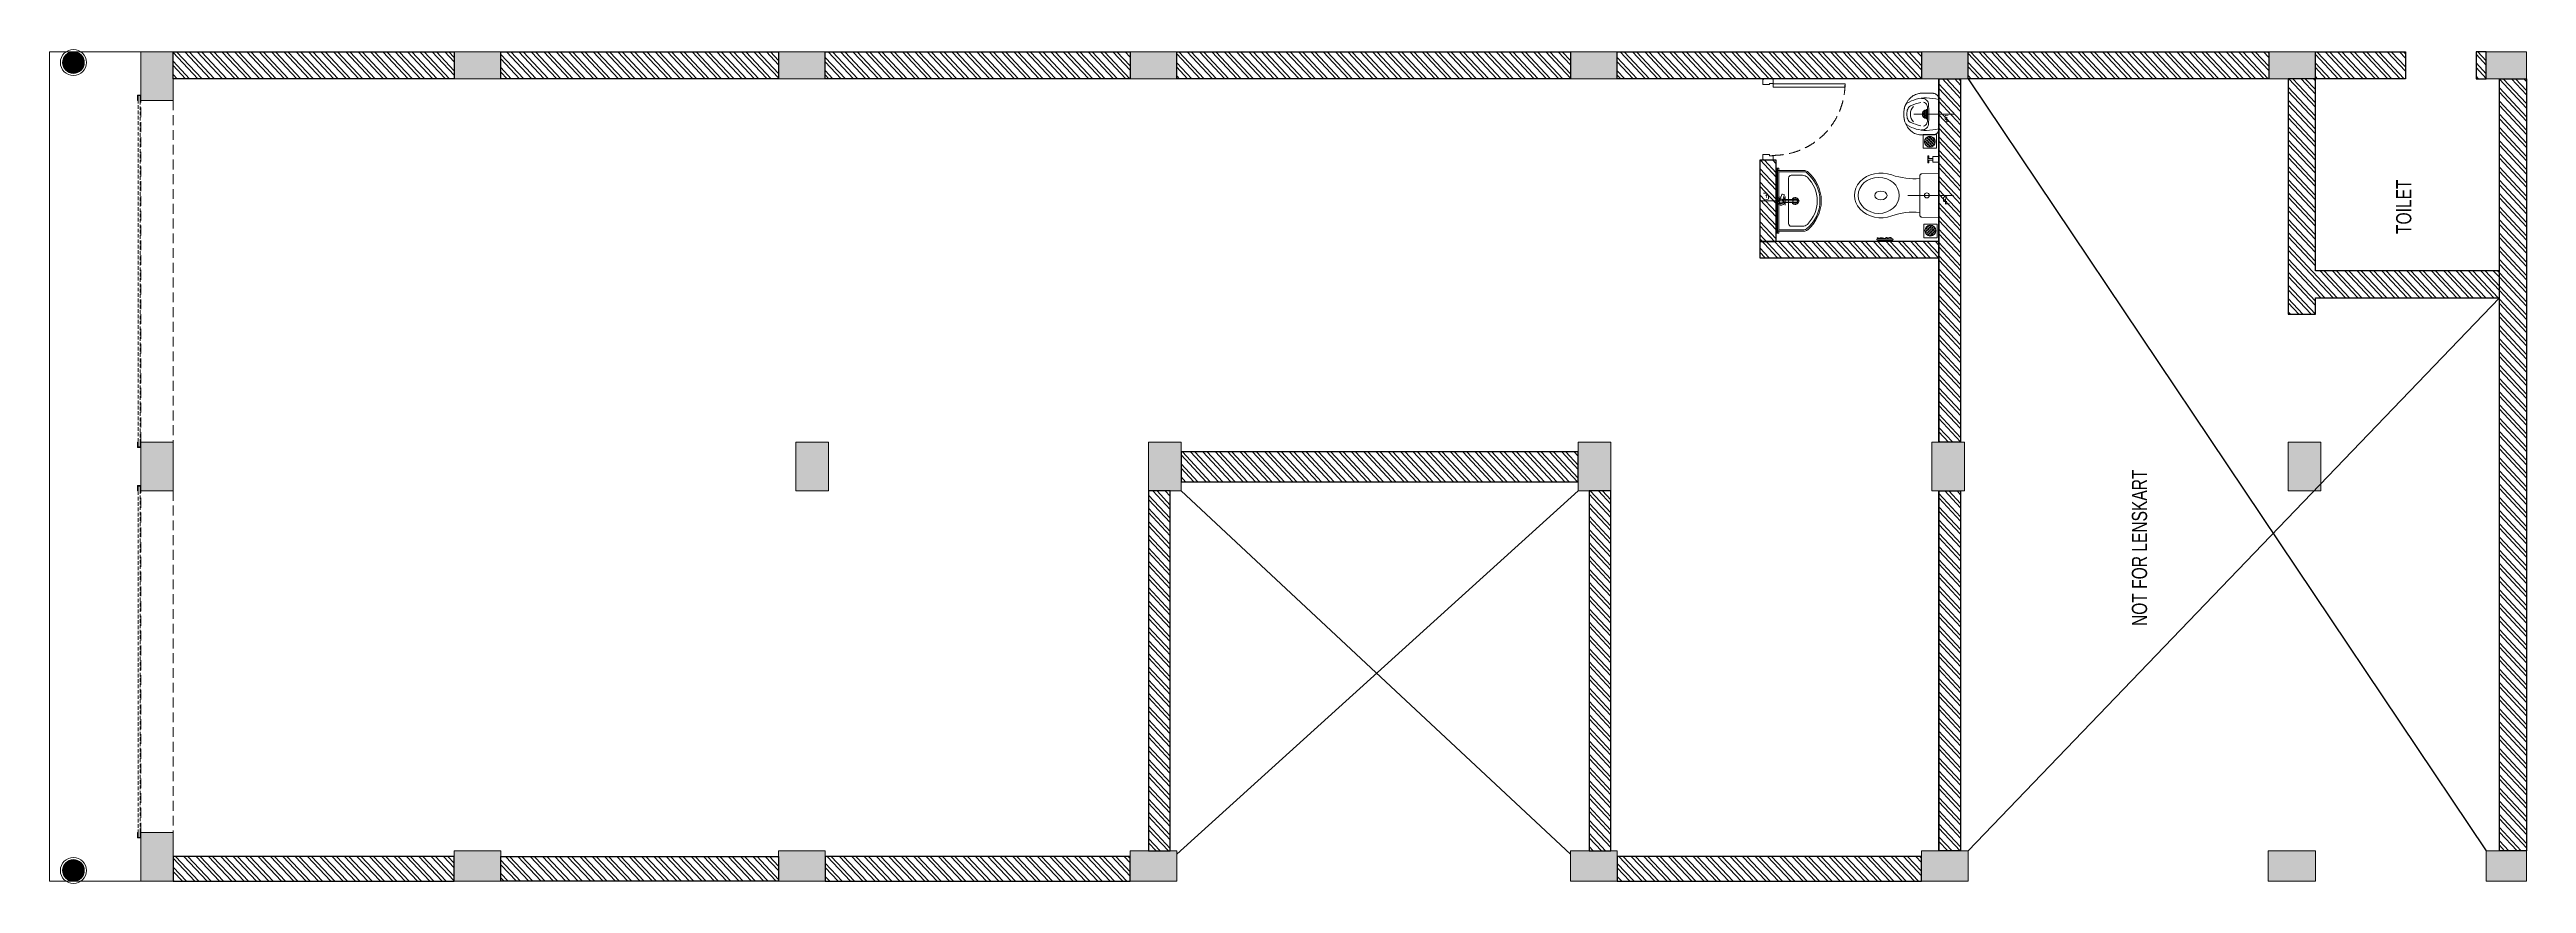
# Model space of a CAD drawing. Header units: feet. Extents: x -22830 to 0, y -20 to 7670.
import ezdxf

# ---------------------------------------------------------------- set-up
doc = ezdxf.new("R2010")
doc.units = ezdxf.units.FT
doc.header["$LTSCALE"] = 33
doc.header["$MEASUREMENT"] = 0
for name, pattern in [('a_p6_plan_L18$0$HIDDEN', [0.375, 0.25, -0.125]), ('CENTER', [2, 1.25, -0.25, 0.25, -0.25]), ('DOT2', [0.125, 0, -0.125]), ('HIDDEN', [9.525, 6.35, -3.175]), ('HIDDEN2', [4.7625, 3.175, -1.5875]), ('HIDDENX2', [0.75, 0.5, -0.25])]:
    doc.linetypes.add(name, pattern=pattern)
for name, color, linetype, lineweight in [('A-shutter', 8, 'Continuous', 18), ('beam', 90, 'Continuous', 9), ('centerline-toilets', 2, 'CENTER', 13), ('Column', 243, 'Continuous', 9), ('Door', 2, 'Continuous', 13), ('ele', 252, 'Continuous', 13), ('Fhitting', 152, 'Continuous', 30), ('LENS-DOOR', 34, 'Continuous', 20), ('LN-HATCH', 251, 'Continuous', 0), ('Mirror', 150, 'Continuous', 20), ('Panelling', 65, 'Continuous', 18), ('PARTITION', 22, 'Continuous', 30), ('rolling shutter', 1, 'Continuous', 5), ('Steps', 4, 'Continuous', 9), ('Toilet', 5, 'Continuous', 9)]:
    doc.layers.add(name, color=color, linetype=linetype, lineweight=lineweight)
doc.layers.add('A-WALL', color=1, linetype='Continuous')
doc.styles.get("Standard").update_dxf_attribs({"font": 'GILC____.TTF'})
pattern_1 = [(313.11, (-2978852.49, 5467675.42), (60.7760807, 56.89315), []), (313.11, (-2978853.79, 5467636.19), (60.7760807, 56.89315), [])]

# ---------------------------------------------------------------- blocks, each defined once
blk = doc.blocks.new('*U8')
at = {"layer": 'A-shutter', "color": 5, "ltscale": 10}
for points in [[(41040927, -1561539), (41040927, -1561544), (41040882, -1561544), (41040882, -1561564), (41040927, -1561564), (41040927, -1561569), (41040877, -1561569), (41040877, -1561539)], [(41044077, -1561539), (41044077, -1561544), (41044122, -1561544), (41044122, -1561564), (41044077, -1561564), (41044077, -1561569), (41044127, -1561569), (41044127, -1561539)]]:
    blk.add_lwpolyline(points, close=True, dxfattribs=at)
at = {"layer": 'A-shutter', "color": 5, "linetype": 'HIDDENX2', "ltscale": 2}
blk.add_lwpolyline([(41040882, -1561544), (41040882, -1561564), (41044122, -1561564), (41044122, -1561544)], close=True, dxfattribs=at)
blk = doc.blocks.new('DLF-RSP-AR-CD-DWG-4DT-3113$0$X-TYPICAL TOILET UPPER FLOORS - 02$0$urinals')
at = {"layer": 'Toilet'}
for p, q in [((0, -16), (0, 8)), ((-46, -115), (46, -115)), ((0, -105), (0, -161))]:
    blk.add_line(p, q, dxfattribs=at)
blk.add_lwpolyline([(135, 0), (-135, 0, 0.036949), (-150, -116, 0.138094), (-100, -297, 0.221721), (-52, -318, 0.062656), (0, -325, 0.062656), (52, -318, 0.221721), (100, -297, 0.138094), (150, -116, 0.036949)], format="xyb", close=True, dxfattribs=at)
for centre, radius, start, end in [((-91, -153), 53.8, 148.4868, 188.6401), ((-94, -145), 47.1, 93.3708, 154.4824), ((-71, -150), 40.2, 106.7016, 169.725), ((414, -38), 538, 193.994, 204.5632), ((3, -1238), 1145, 90.1625, 95.0265), ((-51, -225), 119, 89.5454, 105.8857), ((0, -996), 891, 89.9918, 93.182), ((0, -115), 40, 167.428, 12.572), ((0, -115), 33, 164.1814, 15.8186), ((0, -115), 32, 163.6049, 16.3951), ((0, -115), 22.6, 155.6653, 24.3347), ((0, -115), 14.7, 139.9109, 40.0891), ((-3, -1238), 1145, 84.9735, 89.8375), ((0, -996), 891, 86.818, 90.0082), ((51, -225), 119, 74.1143, 90.4546), ((-414, -38), 538, 335.4368, 346.006), ((71, -150), 40.2, 10.275, 73.2984), ((94, -145), 47.1, 25.5176, 86.6292), ((91, -153), 53.8, 351.3599, 31.5132), ((-30, -241), 50, 204.5632, 250.4606), ((-2, -165), 97.6, 225, 270.9552), ((-2, -161), 135, 250.4606, 270.6492), ((2, -165), 97.6, 269.0448, 315), ((2, -161), 135, 269.3508, 289.5394), ((30, -241), 50, 289.5394, 335.4368)]:
    blk.add_arc(centre, radius, start, end, dxfattribs=at)
blk.add_open_spline([(135, 0), (105, 0), (76, 0), (-13, 0), (-73, 0), (-133, 0), (-133, 0), (-134, 0), (-134, 0), (-135, 0), (-135, 0), (-135, 0), (-135, 0), (-135, 0), (-135, 0), (-135, 0), (-135, 0), (-135, 0), (-135, 0), (-135, 0), (-135, 0), (-135, 0), (-135, 0), (-136, 0), (-136, 0), (-136, 0), (-137, 0), (-138, 0), (-138, 0), (-141, 0), (-142, 0), (-146, -1), (-149, -2), (-155, -3), (-158, -5), (-163, -7), (-166, -9), (-171, -13), (-173, -15), (-178, -19), (-180, -22), (-184, -27), (-185, -29), (-188, -35), (-189, -38), (-191, -43), (-191, -46), (-192, -50), (-192, -51), (-192, -52), (-192, -54), (-193, -56), (-193, -56), (-193, -57), (-193, -57), (-193, -57), (-193, -57), (-193, -57), (-193, -57), (-193, -57), (-193, -57), (-193, -58), (-193, -58), (-193, -58), (-193, -58), (-193, -58), (-193, -58), (-193, -58), (-193, -59), (-193, -59), (-193, -60), (-193, -61), (-193, -62), (-193, -65), (-193, -66), (-193, -72), (-193, -75), (-193, -86), (-193, -93), (-193, -114), (-193, -128), (-193, -146), (-193, -145), (-193, -149), (-193, -150), (-193, -154), (-193, -156), (-193, -159), (-193, -159), (-193, -159), (-193, -159), (-193, -160), (-193, -160), (-193, -160), (-193, -160), (-193, -160), (-193, -160), (-193, -160), (-193, -160), (-193, -160), (-193, -160), (-193, -160), (-193, -161), (-193, -161), (-193, -161), (-193, -162), (-193, -162), (-192, -164), (-192, -165), (-192, -168), (-192, -170), (-192, -176), (-191, -180), (-189, -191), (-188, -198), (-183, -212), (-180, -219), (-173, -233), (-169, -240), (-159, -253), (-154, -259), (-142, -271), (-136, -277), (-123, -287), (-115, -292), (-101, -301), (-93, -305), (-77, -311), (-69, -314), (-53, -319), (-44, -321), (-28, -323), (-20, -324), (-9, -325), (-7, -325), (-3, -325), (-1, -325), (2, -325), (4, -325), (8, -325), (11, -325), (21, -324), (27, -323), (42, -321), (50, -319), (67, -315), (75, -312), (92, -305), (100, -301), (115, -292), (123, -288), (136, -277), (143, -271), (155, -259), (160, -252), (170, -238), (174, -231), (181, -217), (184, -210), (188, -195), (190, -188), (191, -179), (191, -178), (192, -174), (192, -171), (192, -168), (192, -167), (192, -164), (192, -162), (192, -160), (192, -160), (192, -160), (192, -160), (192, -160), (192, -159), (192, -159), (192, -159), (192, -158), (192, -157), (192, -156), (192, -155), (192, -152), (192, -150), (192, -143), (192, -144), (192, -132), (192, -124), (192, -99), (192, -82), (192, -65), (192, -64), (192, -62), (192, -60), (192, -58), (192, -58), (192, -57), (192, -57), (192, -57), (192, -57), (192, -57), (192, -57), (192, -57), (192, -57), (192, -57), (192, -57), (192, -56), (192, -56), (192, -55), (192, -55), (192, -53), (192, -52), (192, -48), (191, -46), (190, -40), (189, -37), (186, -31), (184, -28), (180, -22), (178, -19), (173, -14), (170, -12), (164, -8), (161, -6), (155, -3), (151, -2), (145, -1), (142, 0), (137, 0), (136, 0), (135, 0)], degree=3, knots=[0, 0, 0, 0, 0.329607, 0.329607, 0.988822, 0.988822, 0.996691, 0.996691, 0.998638, 0.998638, 0.99992, 0.99992, 1.000227, 1.000227, 1.000534, 1.000534, 1.001148, 1.001148, 1.002375, 1.002375, 1.00483, 1.00483, 1.009739, 1.009739, 1.019558, 1.019558, 1.039196, 1.039196, 1.078472, 1.078472, 1.157024, 1.157024, 1.314128, 1.314128, 1.471232, 1.471232, 1.628335, 1.628335, 1.785439, 1.785439, 1.942543, 1.942543, 2.099647, 2.099647, 2.256751, 2.256751, 2.413855, 2.413855, 2.450944, 2.450944, 2.525122, 2.525122, 2.556641, 2.556641, 2.563699, 2.563699, 2.567479, 2.567479, 2.57001, 2.57001, 2.570783, 2.570783, 2.572328, 2.572328, 2.573873, 2.573873, 2.576964, 2.576964, 2.583145, 2.583145, 2.595507, 2.595507, 2.620232, 2.620232, 2.669681, 2.669681, 2.76858, 2.76858, 2.966376, 2.966376, 3.36197, 3.36197, 3.45996, 3.45996, 3.491387, 3.491387, 3.554241, 3.554241, 3.562213, 3.562213, 3.566829, 3.566829, 3.570018, 3.570018, 3.570684, 3.570684, 3.571294, 3.571294, 3.571904, 3.571904, 3.573124, 3.573124, 3.575564, 3.575564, 3.580444, 3.580444, 3.590203, 3.590203, 3.609723, 3.609723, 3.648762, 3.648762, 3.72684, 3.72684, 3.861362, 3.861362, 3.995884, 3.995884, 4.130406, 4.130406, 4.264928, 4.264928, 4.39945, 4.39945, 4.533972, 4.533972, 4.668494, 4.668494, 4.803016, 4.803016, 4.937539, 4.937539, 5.072061, 5.072061, 5.118026, 5.118026, 5.144558, 5.144558, 5.17109, 5.17109, 5.224154, 5.224154, 5.330281, 5.330281, 5.468863, 5.468863, 5.607445, 5.607445, 5.746027, 5.746027, 5.884609, 5.884609, 6.023191, 6.023191, 6.161773, 6.161773, 6.300355, 6.300355, 6.438937, 6.438937, 6.577519, 6.577519, 6.602876, 6.602876, 6.653589, 6.653589, 6.673028, 6.673028, 6.711906, 6.711906, 6.713712, 6.713712, 6.715518, 6.715518, 6.719129, 6.719129, 6.726351, 6.726351, 6.740796, 6.740796, 6.769686, 6.769686, 6.827466, 6.827466, 6.943027, 6.943027, 7.174147, 7.174147, 7.636387, 7.636387, 7.659394, 7.659394, 7.705407, 7.705407, 7.71212, 7.71212, 7.713128, 7.713128, 7.714137, 7.714137, 7.716153, 7.716153, 7.720185, 7.720185, 7.728249, 7.728249, 7.744378, 7.744378, 7.776636, 7.776636, 7.841152, 7.841152, 7.970184, 7.970184, 8.14844, 8.14844, 8.326696, 8.326696, 8.504953, 8.504953, 8.683209, 8.683209, 8.861465, 8.861465, 9.039722, 9.039722, 9.217978, 9.217978, 9.283185, 9.283185, 9.283185, 9.283185], dxfattribs=at)
blk = doc.blocks.new('jALI')
at = {"layer": 'Toilet', "ltscale": 5}
h = blk.add_hatch(dxfattribs=at)
h.set_pattern_fill('HEX', color=256, scale=50, angle=135, double=1)
h.set_pattern_definition([(135, (-344825.863, 460708.187), (-7.65465545, -7.65465545), [6.25, -12.5]), (255, (-344825.863, 460708.187), (10.4564538, -2.80179835), [6.25, -12.5]), (195, (-344830.282, 460712.606), (2.80179835, -10.4564538), [6.25, -12.5])])
edge = h.paths.add_edge_path()
edge.add_arc((-393188, 163648), 50, -90, 270)
blk.add_lwpolyline([(-393250, 163582), (-393126, 163582), (-393126, 163709), (-393250, 163709)], close=True, dxfattribs=at)
blk.add_circle((-393188, 163648), 50, dxfattribs=at)
blk = doc.blocks.new('Urinal')
at = {"layer": 'centerline-toilets', "linetype": 'HIDDEN', "ltscale": 10}
blk.add_line((0, 231), (0, -137), dxfattribs=at)
at = {"layer": 'Fhitting', "lineweight": 0, "ltscale": 0.5, "rotation": 180}
blk.add_blockref('DLF-RSP-AR-CD-DWG-4DT-3113$0$X-TYPICAL TOILET UPPER FLOORS - 02$0$urinals', (0, 0), dxfattribs=at)
at = {"layer": 'Fhitting', "lineweight": 0, "ltscale": 0.5, "xscale": -1, "rotation": 90}
blk.add_blockref('jALI', (163394, -393104), dxfattribs=at)
at = {"layer": 'centerline-toilets', "linetype": 'DOT2', "insert": (-31, -69), "char_height": 75, "width": 495.83, "attachment_point": 5, "rotation": 270}
blk.add_mtext('{\\fISOCPEUR|b0|i0|c0|p34;℄}', dxfattribs=at)
blk = doc.blocks.new('WC')
at = {"layer": 'centerline-toilets', "linetype": 'HIDDEN', "ltscale": 10}
blk.add_line((0, 286), (0, -135), dxfattribs=at)
at = {"layer": 'Toilet'}
for p, q in [((-419, 507), (-425, 507)), ((-425, 507), (-425, 489)), ((-419, 489), (-425, 489)), ((-419, 507), (-419, 489)), ((-419, 504), (-413, 504)), ((-419, 492), (-413, 492)), ((-413, 567), (-413, 429)), ((-401, 567), (-401, 429)), ((-206, 6), (-202, 157)), ((-200, 0), (200, 0)), ((181, 177), (-183, 177)), ((206, 6), (200, 157))]:
    blk.add_line(p, q, dxfattribs=at)
at = {"layer": 'Toilet', "ltscale": 100}
for p, q in [((366, 103), (300, 103)), ((300, 92), (300, 103)), ((326, 92), (300, 92)), ((307, 0), (307, 57)), ((359, 57), (307, 57)), ((326, 103), (326, 57)), ((340, 103), (340, 57)), ((366, 92), (340, 92)), ((359, 57), (359, 0)), ((366, 92), (366, 103)), ((359, 0), (307, 0))]:
    blk.add_line(p, q, dxfattribs=at)
at = {"layer": 'Toilet'}
blk.add_circle((0, 112), 22.9, dxfattribs=at)
for centre, radius, start, end in [((-407, 567), 6, 0, 180), ((-407, 429), 6, 180, 0), ((-776, 231), 622, 354.997, 19.0619), ((776, 226), 623, 160.5196, 184.5617), ((-200, 6), 5.72, 177.9546, 270), ((-182, 158), 19.3, 90.3509, 180.8981), ((180, 158), 19.3, 359.1019, 89.6491), ((200, 6), 5.72, 270, 2.0454)]:
    blk.add_arc(centre, radius, start, end, dxfattribs=at)
at = {"layer": 'Toilet', "extrusion": (0, 0, -1)}
for centre, major_axis, ratio, start_param, end_param in [((0, 534), (0, -245), 0.842028, 7.436326, 11.41323), ((0, 535), (0, -57.2), 0.7, 1.570796326794896, 7.853981633974482)]:
    blk.add_ellipse(centre, major_axis=major_axis, ratio=ratio, start_param=start_param, end_param=end_param, dxfattribs=at)
blk.add_ellipse((0, 555), major_axis=(0, -189), ratio=0.878788, dxfattribs=at)
at = {"layer": 'Toilet'}
blk.add_open_spline([(-401, 441), (-397, 441), (-384, 439), (-389, 459), (-396, 480), (-386, 478), (-386, 491), (-403, 487), (-385, 532), (-396, 547), (-391, 570), (-397, 569), (-401, 568)], degree=3, knots=[0, 0, 0, 0, 9.744972, 33.823887, 47.583551, 49.497915, 60.560502, 63.822284, 93.508019, 135.756925, 141.904352, 150.301906, 150.301906, 150.301906, 150.301906], dxfattribs=at)
at = {"layer": 'Fhitting', "lineweight": 0, "ltscale": 0.5, "rotation": 270}
blk.add_blockref('jALI', (-163973, -393109), dxfattribs=at)
at = {"layer": 'centerline-toilets', "linetype": 'DOT2', "insert": (-36, -57), "char_height": 85.83, "width": 567.4, "attachment_point": 5, "rotation": 270}
blk.add_mtext('{\\fISOCPEUR|b0|i0|c0|p34;℄}', dxfattribs=at)
blk = doc.blocks.new('Wash Basin')
at = {"layer": 'PARTITION', "lineweight": 9}
h = blk.add_hatch(dxfattribs=at)
h.set_pattern_fill('ANSI38', color=256, scale=70, angle=990, style=0, double=1)
h.set_pattern_definition([(315, (-62.738, -33.325), (6.18718, 6.18718), []), (45, (-62.738, -33.325), (6.18718, 18.56155), [21.875, -13.125])])
h.paths.add_polyline_path([(302, -22), (-298, -22), (-298, -34), (302, -34)])
at = {"layer": 'centerline-toilets', "linetype": 'HIDDEN', "ltscale": 10}
blk.add_line((0, -238), (0, 130), dxfattribs=at)
at = {"layer": 'Mirror', "ltscale": 0.5}
blk.add_lwpolyline([(-298, -34), (-298, -46), (302, -46), (302, -34)], close=True, dxfattribs=at)
at = {"layer": 'Panelling', "lineweight": 9}
blk.add_lwpolyline([(-298, -22), (-298, -34), (302, -34), (302, -22)], close=True, dxfattribs=at)
at = {"layer": 'Toilet', "ltscale": 100}
for p, q in [((-280, -32), (-280, -278)), ((-270, -22), (270, -22)), ((-268, -55), (-268, -278)), ((-258, -45), (258, -45)), ((-15, -89), (-15, -208)), ((11, -208), (11, -89)), ((268, -55), (268, -278)), ((280, -32), (280, -278))]:
    blk.add_line(p, q, dxfattribs=at)
blk.add_lwpolyline([(-235, -264, 0.191896), (-217, -309, 0.420236), (217, -309, 0.191896), (235, -264), (235, -161, 0.414214), (210, -136), (-210, -136, 0.414214), (-235, -161)], format="xyb", close=True, dxfattribs=at)
blk.add_lwpolyline([(41, -103), (-41, -103)], dxfattribs=at)
blk.add_lwpolyline([(23, -62), (58, -74, -0.414214), (61, -81), (58, -93, -0.414214), (50, -96), (16, -85)], format="xyb", dxfattribs=at)
for centre, radius in [((-2, -197), 22.5), ((-2, -67), 17.5)]:
    blk.add_circle(centre, radius, dxfattribs=at)
for centre, radius, start, end in [((-270, -32), 10, 90, 180), ((-258, -55), 10, 90, 180), ((-2, -197), 32.1, 113.0898, 66.246), ((-2, -197), 20.5, 128.0403, 237.2899), ((-2, -197), 20.5, 304.4733, 50.7332), ((258, -55), 10, 0, 90), ((270, -32), 10, 0, 90), ((-230, -278), 50, 180, 218.4461), ((0, -89), 348, 219.2826, 320.7174), ((-230, -278), 38, 180, 218.4461), ((0, -89), 336, 219.313, 320.687), ((230, -278), 38, 321.5539, 0), ((230, -278), 50, 321.5539, 0)]:
    blk.add_arc(centre, radius, start, end, dxfattribs=at)
for centre, major_axis, start_param, end_param in [((-2, -67), (0, 38.3), 4.720493, 9.081982), ((-2, -67), (-0.2, -25.6), 1.769108, 7.074098), ((-2, -208), (-9.04, 9.04), 0.785398, 3.926991), ((-2, -67), (0, 38.3), 3.484555, 4.083576)]:
    blk.add_ellipse(centre, major_axis=major_axis, ratio=1, start_param=start_param, end_param=end_param, dxfattribs=at)
at = {"layer": 'centerline-toilets', "linetype": 'DOT2', "insert": (33, 62), "char_height": 75, "width": 495.83, "attachment_point": 5, "rotation": 90}
blk.add_mtext('{\\fISOCPEUR|b0|i0|c0|p34;℄}', dxfattribs=at)
blk = doc.blocks.new('*U9')
at = {"layer": 'LENS-DOOR'}
for p, q in [((547492, 1778574), (547492, 1779235)), ((547523, 1779235), (547492, 1779235)), ((547523, 1779235), (547523, 1778574)), ((547447, 1778569), (547452, 1778569)), ((547447, 1778484), (547447, 1778569)), ((547447, 1778484), (547452, 1778484)), ((547452, 1778574), (547489, 1778574)), ((547452, 1778569), (547452, 1778574)), ((547452, 1778479), (547452, 1778484)), ((547452, 1778479), (547499, 1778479)), ((547489, 1778540), (547489, 1778574)), ((547489, 1778540), (547499, 1778540)), ((547523, 1778574), (547492, 1778574)), ((547499, 1778479), (547499, 1778540)), ((548145, 1778479), (548145, 1778540)), ((548156, 1778540), (548145, 1778540)), ((548192, 1778479), (548145, 1778479)), ((548192, 1778574), (548156, 1778574)), ((548156, 1778540), (548156, 1778574)), ((548192, 1778569), (548192, 1778574)), ((548197, 1778569), (548192, 1778569)), ((548192, 1778479), (548192, 1778484)), ((548197, 1778484), (548192, 1778484)), ((548197, 1778484), (548197, 1778569))]:
    blk.add_line(p, q, dxfattribs=at)
at = {"layer": 'LENS-DOOR', "color": 7, "linetype": 'HIDDEN2', "extrusion": (0, 0, -1)}
blk.add_ellipse((547492, 1778574), major_axis=(661, 0), ratio=1, start_param=-1.570791, end_param=0.051209, dxfattribs=at)

msp = doc.modelspace()

# ---------------------------------------------------------------- hatches: boundary and pattern name
at = {"layer": 'Column'}
h = msp.add_hatch(color=8, dxfattribs=at)
h.dxf.hatch_style = 1
h.paths.add_polyline_path([(-22610, 7650, 1), (-22610, 7450, 1)])
h = msp.add_hatch(color=8, dxfattribs=at)
h.dxf.hatch_style = 1
h.paths.add_polyline_path([(-12700, 4050), (-12700, 3600), (-12400, 3600), (-12400, 4050)])
h.paths.add_polyline_path([(-12870, 7650), (-12870, 7400), (-12440, 7400), (-12440, 7650)])
h.paths.add_polyline_path([(-12870, 280), (-12870, 0), (-12440, 0), (-12440, 280)])
h.paths.add_polyline_path([(-15950, 4050), (-15950, 3600), (-15650, 3600), (-15650, 4050)])
h.paths.add_polyline_path([(-16110, 280), (-16110, 0), (-15680, 0), (-15680, 280)])
h.paths.add_polyline_path([(-19100, 280), (-19100, 0), (-18670, 0), (-18670, 280)])
h.paths.add_polyline_path([(-19100, 7650), (-19100, 7400), (-18670, 7400), (-18670, 7650)])
h.paths.add_polyline_path([(-16110, 7650), (-16110, 7400), (-15680, 7400), (-15680, 7650)])
h.paths.add_polyline_path([(-21990, 7650), (-21990, 7200), (-21690, 7200), (-21690, 7650)])
h.paths.add_polyline_path([(-21990, 4050), (-21990, 3600), (-21690, 3600), (-21690, 4050)])
h.paths.add_polyline_path([(-21990, 450), (-21990, 0), (-21690, 0), (-21690, 450)])
h = msp.add_hatch(color=8, dxfattribs=at)
h.dxf.hatch_style = 1
h.paths.add_polyline_path([(-370, 7650), (-370, 7400), (0, 7400), (0, 7650)])
h.paths.add_polyline_path([(-2375, 7650), (-2375, 7400), (-1945, 7400), (-1945, 7650)])
h.paths.add_polyline_path([(-2195, 4050), (-2195, 3600), (-1895, 3600), (-1895, 4050)])
h.paths.add_polyline_path([(-370, 280), (-370, 0), (-300, 0), (0, 0), (0, 280)])
h.paths.add_polyline_path([(-2380, 280), (-2380, 0), (-2310, 0), (-1945, 0), (-1945, 280)])
h.paths.add_polyline_path([(-5480, 4050), (-5480, 3600), (-5180, 3600), (-5180, 4050)])
h.paths.add_polyline_path([(-5575, 7650), (-5575, 7400), (-5145, 7400), (-5145, 7650)])
h.paths.add_polyline_path([(-5575, 280), (-5575, 0), (-5505, 0), (-5145, 0), (-5145, 280)])
h.paths.add_polyline_path([(-8810, 280), (-8810, 0), (-8740, 0), (-8380, 0), (-8380, 280)])
h.paths.add_polyline_path([(-8740, 4050), (-8740, 3600), (-8440, 3600), (-8440, 4050)])
h.paths.add_polyline_path([(-8810, 7650), (-8810, 7400), (-8380, 7400), (-8380, 7650)])
h.paths.add_polyline_path([(-10265, 626), (-10987, 626), (-10987, 214), (-10265, 214)], flags=9)
h = msp.add_hatch(color=8, dxfattribs=at)
h.dxf.hatch_style = 1
h.paths.add_polyline_path([(-22610, 0, 1), (-22610, 200, 1)])
at = {"layer": 'LN-HATCH'}
h = msp.add_hatch(dxfattribs=at)
h.set_pattern_fill('ANSI32', color=256, scale=222, angle=268.11)
h.set_pattern_definition(pattern_1)
h.paths.add_polyline_path([(-8740, 3960), (-12400, 3960), (-12400, 3685), (-8740, 3685)])
h.paths.add_polyline_path([(-12500, 3600), (-12700, 3600), (-12700, 280), (-12500, 280)])
h.paths.add_polyline_path([(-8640, 280), (-8440, 280), (-8440, 3600), (-8640, 3600)])
h.paths.add_polyline_path([(-5215, 280), (-5415, 280), (-5415, 3600), (-5215, 3600)])
h.paths.add_polyline_path([(-5215, 4050), (-5415, 4050), (-5415, 7400), (-5215, 7400)])
h.paths.add_polyline_path([(-8380, 7650), (-5575, 7650), (-5575, 7400), (-8380, 7400)])
h.paths.add_polyline_path([(-12440, 7650), (-8810, 7650), (-8810, 7400), (-12440, 7400)])
h.paths.add_polyline_path([(-15680, 7650), (-12870, 7650), (-12870, 7400), (-15680, 7400)])
h.paths.add_polyline_path([(-18670, 7650), (-16110, 7650), (-16110, 7400), (-18670, 7400)])
h.paths.add_polyline_path([(-21690, 7650), (-19100, 7650), (-19100, 7400), (-21690, 7400)])
h.paths.add_polyline_path([(-5145, 7650), (-2375, 7650), (-2375, 7400), (-5145, 7400)])
h.paths.add_polyline_path([(-1945, 7650), (-1115, 7650), (-1115, 7400), (-1945, 7400)])
h.paths.add_polyline_path([(-1945, 7400), (-2195, 7400), (-2195, 5230), (-1945, 5230), (-1945, 5380), (-250, 5380), (-250, 5630), (-1945, 5630)])
h.paths.add_polyline_path([(-250, 7400), (0, 7400), (0, 280), (-250, 280)])
h.paths.add_polyline_path([(-370, 7650), (-465, 7650), (-465, 7400), (-370, 7400)])
h = msp.add_hatch(dxfattribs=at)
h.set_pattern_fill('ANSI32', color=256, scale=222, angle=268.11)
h.paths.add_polyline_path([(-5415, 5900), (-7065, 5900), (-7065, 5750), (-5415, 5750)])
h.paths.add_polyline_path([(-6915, 6650), (-7065, 6650), (-7065, 5900), (-6915, 5900)])
h = msp.add_hatch(dxfattribs=at)
h.set_pattern_fill('ANSI32', color=256, scale=222, angle=268.11)
h.set_pattern_definition(pattern_1)
h.paths.add_polyline_path([(-21690, 0), (-19100, 0), (-19100, 230), (-21690, 230)])
h.paths.add_polyline_path([(-16110, 0), (-18670, 0), (-18670, 230), (-16110, 230)])
h.paths.add_polyline_path([(-15680, 0), (-12870, 0), (-12870, 230), (-15680, 230)])
h.paths.add_polyline_path([(-8380, 0), (-5575, 0), (-5575, 230), (-8380, 230)])

# ---------------------------------------------------------------- linework, layer by layer
at = {"layer": 'A-WALL'}
for points in [[(-21690, 7650), (-19100, 7650), (-19100, 7400), (-21690, 7400)], [(-18670, 7650), (-16110, 7650), (-16110, 7400), (-18670, 7400)], [(-15680, 7650), (-12870, 7650), (-12870, 7400), (-15680, 7400)], [(-12440, 7650), (-8810, 7650), (-8810, 7400), (-12440, 7400)], [(-8380, 7650), (-5575, 7650), (-5575, 7400), (-8380, 7400)], [(-5145, 7650), (-2375, 7650), (-2375, 7400), (-5145, 7400)], [(-1945, 7650), (-1115, 7650), (-1115, 7400), (-1945, 7400)], [(-370, 7650), (-465, 7650), (-465, 7400), (-370, 7400)], [(-5215, 4050), (-5415, 4050), (-5415, 7400), (-5215, 7400)], [(-1945, 7400), (-2195, 7400), (-2195, 5230), (-1945, 5230), (-1945, 5380), (-250, 5380), (-250, 5630), (-1945, 5630)], [(-250, 7400), (0, 7400), (0, 280), (-250, 280)], [(-6915, 6650), (-7065, 6650), (-7065, 5900), (-6915, 5900)], [(-5415, 5900), (-7065, 5900), (-7065, 5750), (-5415, 5750)], [(-8740, 3960), (-12400, 3960), (-12400, 3685), (-8740, 3685)], [(-12500, 3600), (-12700, 3600), (-12700, 280), (-12500, 280)], [(-8640, 280), (-8440, 280), (-8440, 3600), (-8640, 3600)], [(-5215, 280), (-5415, 280), (-5415, 3600), (-5215, 3600)], [(-21690, 0), (-19100, 0), (-19100, 230), (-21690, 230)], [(-16110, 0), (-18670, 0), (-18670, 230), (-16110, 230)], [(-15680, 0), (-12870, 0), (-12870, 230), (-15680, 230)], [(-8380, 0), (-5575, 0), (-5575, 230), (-8380, 230)]]:
    msp.add_lwpolyline(points, close=True, dxfattribs=at)
for points in [[(-5415, 7400), (-5415, 4050)], [(-5215, 7400), (-5215, 4050)], [(-5145, 7400), (-370, 280)], [(-5145, 280), (-250, 5380)], [(-8740, 3600), (-12440, 250)], [(-12400, 3600), (-8810, 250)], [(-5415, 3600), (-5415, 280)], [(-5215, 3600), (-5215, 280)]]:
    msp.add_lwpolyline(points, dxfattribs=at)
at = {"layer": 'beam', "linetype": 'a_p6_plan_L18$0$HIDDEN', "lineweight": 5, "ltscale": 11}
for points in [[(-21690, 4050), (-21990, 4050), (-21990, 7200), (-21690, 7200)], [(-21690, 450), (-21990, 450), (-21990, 3600), (-21690, 3600)]]:
    msp.add_lwpolyline(points, close=True, dxfattribs=at)
at = {"layer": 'Column'}
for points in [[(-21690, 7200), (-21690, 7650), (-21990, 7650), (-21990, 7200)], [(-18670, 7650), (-18670, 7400), (-19100, 7400), (-19100, 7650)], [(-15680, 7650), (-15680, 7400), (-16110, 7400), (-16110, 7650)], [(-12440, 7650), (-12440, 7400), (-12870, 7400), (-12870, 7650)], [(-8810, 7650), (-8810, 7400), (-8380, 7400), (-8380, 7650)], [(-5575, 7650), (-5575, 7400), (-5145, 7400), (-5145, 7650)], [(-2375, 7650), (-2375, 7400), (-1945, 7400), (-1945, 7650)], [(-370, 7650), (-370, 7400), (0, 7400), (0, 7650)], [(-21990, 3600), (-21990, 4050), (-21690, 4050), (-21690, 3600)], [(-15950, 3600), (-15950, 4050), (-15650, 4050), (-15650, 3600)], [(-12700, 3600), (-12700, 4050), (-12400, 4050), (-12400, 3600)], [(-8440, 3600), (-8440, 4050), (-8740, 4050), (-8740, 3600)], [(-5180, 3600), (-5180, 4050), (-5480, 4050), (-5480, 3600)], [(-1895, 3600), (-1895, 4050), (-2195, 4050), (-2195, 3600)], [(-21690, 0), (-21990, 0), (-21990, 450), (-21690, 450)], [(-18670, 280), (-18670, 0), (-19100, 0), (-19100, 280)], [(-15680, 280), (-15680, 0), (-16110, 0), (-16110, 280)], [(-12440, 280), (-12440, 0), (-12870, 0), (-12870, 280)], [(-8810, 280), (-8810, 0), (-8380, 0), (-8380, 280)], [(-5575, 280), (-5575, 0), (-5145, 0), (-5145, 280)], [(-2380, 280), (-2380, 0), (-1945, 0), (-1945, 280)], [(-370, 280), (-370, 0), (0, 0), (0, 280)]]:
    msp.add_lwpolyline(points, close=True, dxfattribs=at)
for centre, radius in [((-22610, 7550), 120), ((-22610, 7550), 100), ((-22610, 100), 120), ((-22610, 100), 100)]:
    msp.add_circle(centre, radius, dxfattribs=at)
at = {"layer": 'Steps'}
msp.add_lwpolyline([(-21990, 0), (-22830, 0), (-22830, 7650), (-21990, 7650)], dxfattribs=at)

# ---------------------------------------------------------------- block references
at = {"layer": 'Door', "rotation": 270}
msp.add_blockref('*U9', (-1785516, 554847), dxfattribs=at)
at = {"layer": 'ele', "color": 0, "lineweight": -2, "rotation": 90.00000000000003}
for name, p in [('Urinal', (-5415, 7074)), ('WC', (-5415, 6325)), ('Wash Basin', (-6937, 6275))]:
    msp.add_blockref(name, p, dxfattribs=at)
at = {"layer": 'rolling shutter', "color": 2, "xscale": -1, "rotation": 269.9999994460998}
msp.add_blockref('*U8', (1539549, -41036877), dxfattribs=at)
at = {"layer": 'rolling shutter', "color": 2, "rotation": 270.0000005539002}
msp.add_blockref('*U8', (1539549, 41044527), dxfattribs=at)

# ---------------------------------------------------------------- texts
at = {"layer": 'A-WALL', "char_height": 140, "attachment_point": 1, "rotation": 90}
for s, insert in [('TOILET', (-1201, 5969)), ('NOT FOR LENSKART', (-3637, 2354))]:
    msp.add_mtext_dynamic_manual_height_columns(s, width=4786.33, gutter_width=0, heights=[12.5], dxfattribs=dict(at, insert=insert))

doc.saveas('drawing.dxf')
